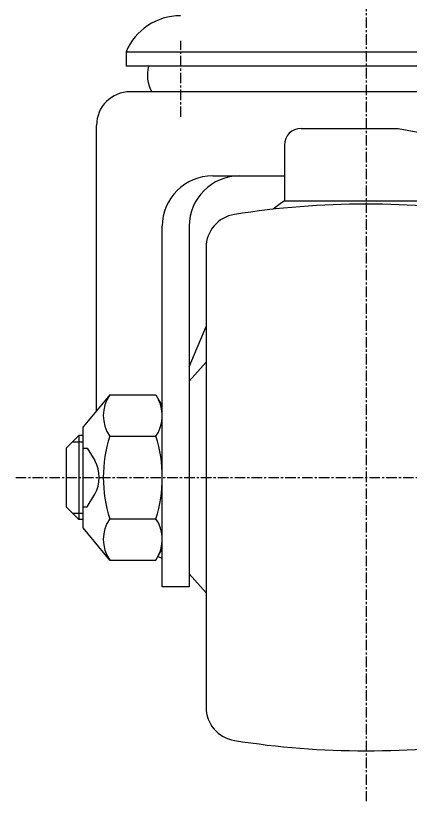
# Model space of a CAD drawing. Extents: x -3861 to -3590, y -913 to -461.
# Drawn here: x -3861.4 to -3814.5, y -737 to -643.6 of the extents above; entities that cross this region are included whole.
import ezdxf

# ---------------------------------------------------------------- set-up
doc = ezdxf.new("R2010")
doc.units = 0
doc.linetypes.add('CENTER', pattern=[2, 1.25, -0.25, 0.25, -0.25])
doc.layers.get('0').update_dxf_attribs({"linetype": 'CONTINUOUS'})
doc.layers.add('CENTER', color=1, linetype='CENTER')

msp = doc.modelspace()

# ---------------------------------------------------------------- linework, layer by layer
at = {"color": 7, "linetype": 'CONTINUOUS'}
for p, q in [((-3848.281, -647.863), (-3848.281, -649.583)), ((-3848.281, -647.863), (-3791.281, -647.863)), ((-3791.281, -649.583), (-3848.281, -649.583)), ((-3791.781, -652.62), (-3847.781, -652.62)), ((-3851.781, -690.548), (-3851.781, -656.62)), ((-3827.481, -656.978), (-3815.981, -656.978)), ((-3815.981, -656.978), (-3805.591, -658.98)), ((-3829.481, -658.968), (-3829.481, -665.58)), ((-3837.981, -662.62), (-3829.481, -662.62)), ((-3829.481, -665.58), (-3796.581, -665.58)), ((-3843.981, -711.48), (-3843.981, -668.62)), ((-3840.781, -668.62), (-3840.781, -711.48)), ((-3838.781, -671.159), (-3838.781, -725.801)), ((-3840.781, -685.309), (-3838.781, -680.521)), ((-3838.781, -684.78), (-3840.781, -687.03)), ((-3850.221, -688.665), (-3853.381, -692.48)), ((-3850.221, -688.665), (-3844.74, -688.665)), ((-3844.74, -688.665), (-3843.981, -689.98)), ((-3853.381, -704.48), (-3853.381, -692.48)), ((-3853.881, -693.48), (-3855.381, -694.98)), ((-3853.881, -693.48), (-3853.881, -703.48)), ((-3853.381, -693.48), (-3853.881, -693.48)), ((-3850.221, -693.573), (-3844.74, -693.573)), ((-3855.381, -694.98), (-3855.381, -701.98)), ((-3853.381, -694.98), (-3852.881, -694.98)), ((-3852.881, -694.98), (-3851.981, -696.48)), ((-3852.881, -701.98), (-3851.981, -700.48)), ((-3853.881, -703.48), (-3855.381, -701.98)), ((-3853.381, -701.98), (-3852.881, -701.98)), ((-3853.381, -703.48), (-3853.881, -703.48)), ((-3850.221, -703.388), (-3844.74, -703.388)), ((-3850.221, -708.295), (-3853.381, -704.48)), ((-3844.74, -708.295), (-3843.981, -706.98)), ((-3844.498, -707.876), (-3843.981, -708.078)), ((-3850.221, -708.295), (-3844.74, -708.295)), ((-3838.781, -712.18), (-3840.781, -709.93)), ((-3840.781, -711.48), (-3843.981, -711.48))]:
    msp.add_line(p, q, dxfattribs=at)
at = {"color": 3, "linetype": 'CONTINUOUS'}
for p, q in [((-3854.631, -694.23), (-3853.381, -694.23)), ((-3854.631, -702.73), (-3853.381, -702.73))]:
    msp.add_line(p, q, dxfattribs=at)
at = {"color": 7, "linetype": 'CONTINUOUS'}
for centre, radius, start, end in [((-3841.831, -650.583), 7, 90, 157.13583), ((-3841.781, -650.652), 3.969, 164.3779, 209.73987), ((-3847.781, -656.62), 4, 90, 180), ((-3827.481, -658.978), 2, 90, 180), ((-3837.981, -668.62), 6, 90, 180), ((-3834.781, -668.62), 6, 90, 180), ((-3819.781, -679.923), 17.302, 124.01168, 129.59646), ((-3819.781, -765.98), 100, 81.0107, 98.9893), ((-3834.781, -671.159), 4, 98.9893, 180), ((-3846.636, -691.119), 4.345, 145.61575, 214.38425), ((-3848.326, -691.119), 4.345, 325.61575, 25.61575), ((-3834.74, -698.48), 16.241, 162.41205, 197.58795), ((-3860.221, -698.48), 16.241, 342.41205, 17.58795), ((-3855.731, -698.48), 4.25, 331.92751, 28.07249), ((-3846.636, -705.842), 4.345, 145.61575, 214.38425), ((-3848.326, -705.842), 4.345, 334.38425, 34.38425), ((-3834.781, -725.801), 4, 180, 261.0107), ((-3819.781, -630.98), 100, 261.0107, 278.9893)]:
    msp.add_arc(centre, radius, start, end, dxfattribs=at)
at = {"layer": 'CENTER', "color": 1, "linetype": 'CENTER'}
for p, q in [((-3819.781, -591.783), (-3819.781, -736.98)), ((-3841.781, -655.62), (-3841.781, -646.583)), ((-3861.381, -698.48), (-3780.081, -698.48))]:
    msp.add_line(p, q, dxfattribs=at)

doc.saveas('drawing.dxf')
